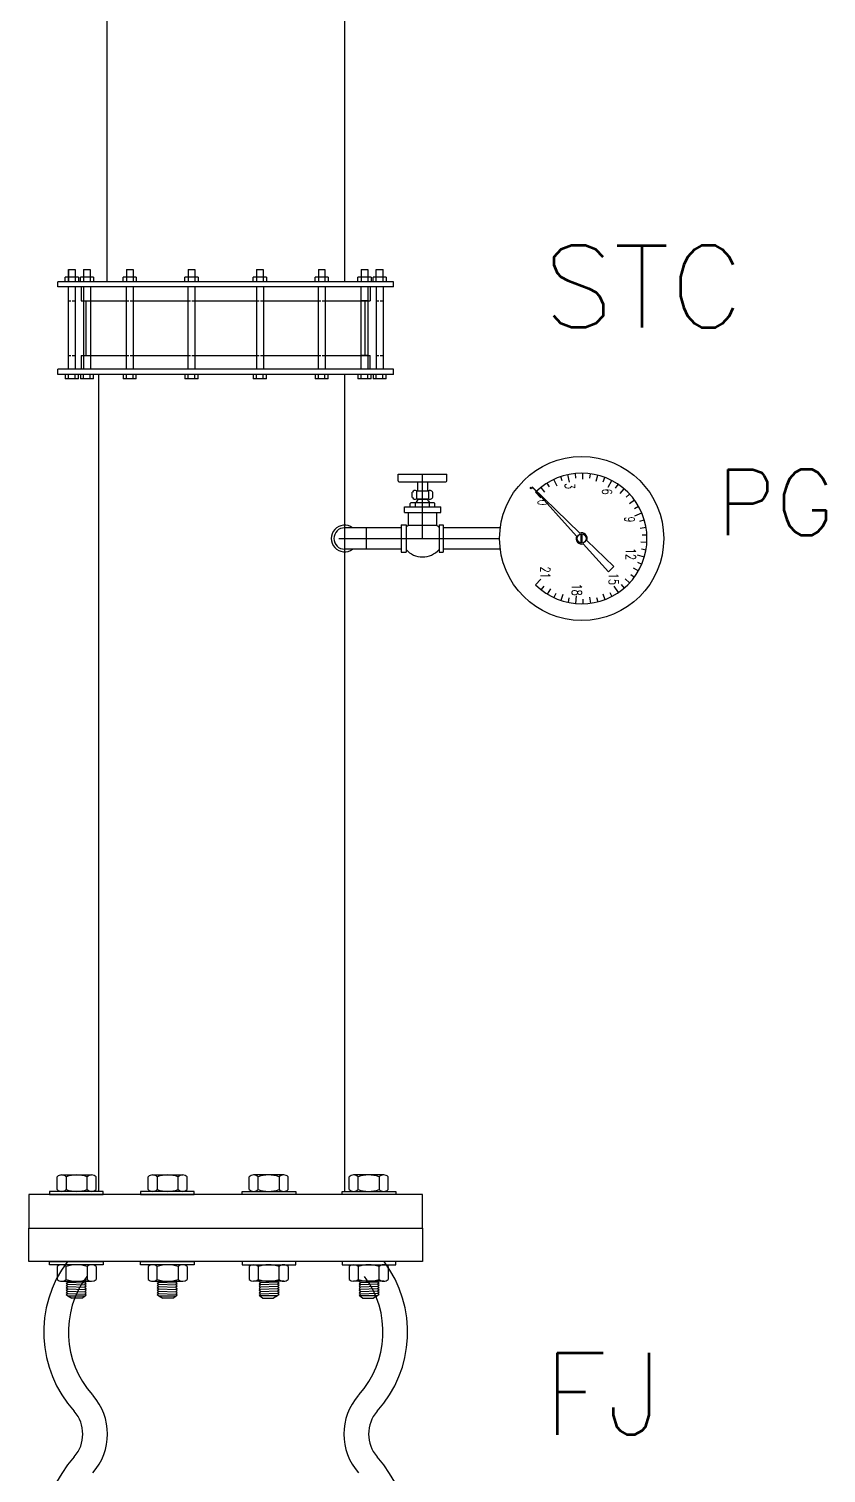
# Model space of a CAD drawing. Header units: inches. Extents: x 72601 to 92539, y -26779 to -15965.
# Drawn here: x 76749 to 77235, y -24942 to -24061 of the extents above; entities that cross this region are included whole.
import ezdxf
from ezdxf.enums import TextEntityAlignment as Align

# ---------------------------------------------------------------- set-up
doc = ezdxf.new("R2010")
doc.units = ezdxf.units.IN
doc.header["$MEASUREMENT"] = 0
doc.linetypes.add('HIDDEN', pattern=[0.375, 0.25, -0.125])
doc.layers.add('FENCE', color=1, linetype='Continuous')
doc.layers.add('M-X-BKGD', color=8, linetype='Continuous')
doc.styles.add('RomanS', font='romans.shx', dxfattribs={"width": 0.8})
doc.styles.add('SIMS', font='simplex.shx')

# ---------------------------------------------------------------- blocks, each defined once
blk = doc.blocks.new('STC600')
for p, q in [((0, 780), (12, 780)), ((0, 0), (0, 780)), ((12, 0), (12, 780)), ((203.4, 780), (215.4, 780)), ((203.4, 0), (203.4, 780)), ((215.4, 0), (215.4, 780)), ((0, 762.9), (-10.3, 762.9)), ((-10.3, 732.1), (-10.3, 762.9)), ((-10.3, 755.2), (0, 755.2)), ((-10.3, 739.8), (0, 739.8)), ((203.4, 755.5), (12, 755.5)), ((203.4, 739.5), (12, 739.5)), ((215.4, 762.9), (225.7, 762.9)), ((244, 755.2), (215.4, 755.2)), ((215.4, 755.2), (244, 755.2)), ((244, 739.8), (215.4, 739.8)), ((225.7, 732.1), (225.7, 762.9)), ((244, 755.2), (244, 739.8)), ((-10.3, 732.1), (0, 732.1)), ((0, 727.5), (-10.3, 727.5)), ((-10.3, 696.7), (-10.3, 727.5)), ((-10.3, 719.8), (0, 719.8)), ((44, 725.8), (12, 725.8)), ((203.4, 720.1), (12, 720.1)), ((44, 725.8), (44, 720.1)), ((171.4, 725.8), (171.4, 720.1)), ((203.4, 725.8), (171.4, 725.8)), ((203.4, 719.8), (203.4, 725.8)), ((225.7, 732.1), (215.4, 732.1)), ((215.4, 727.5), (225.7, 727.5)), ((244, 719.8), (215.4, 719.8)), ((225.7, 696.7), (225.7, 727.5)), ((244, 719.8), (244, 704.4)), ((-10.3, 704.4), (0, 704.4)), ((-10.3, 696.7), (0, 696.7)), ((203.4, 704.1), (12, 704.1)), ((44, 704.1), (44, 620.9)), ((171.4, 704.1), (171.4, 620.9)), ((244, 704.4), (215.4, 704.4)), ((225.7, 696.7), (215.4, 696.7)), ((0, 628.3), (-10.3, 628.3)), ((-10.3, 597.5), (-10.3, 628.3)), ((-10.3, 620.6), (0, 620.6)), ((-10.3, 605.2), (0, 605.2)), ((203.4, 620.9), (12, 620.9)), ((203.4, 604.9), (12, 604.9)), ((44, 604.9), (44, 477.6)), ((171.4, 604.9), (171.4, 477.6)), ((215.4, 628.3), (225.7, 628.3)), ((244, 620.6), (215.4, 620.6)), ((244, 605.2), (215.4, 605.2)), ((225.7, 597.5), (225.7, 628.3)), ((244, 620.6), (244, 605.2)), ((-10.3, 597.5), (0, 597.5)), ((225.7, 597.5), (215.4, 597.5)), ((0, 485), (-10.3, 485)), ((-10.3, 454.1), (-10.3, 485)), ((-10.3, 477.3), (0, 477.3)), ((203.4, 477.6), (12, 477.6)), ((215.4, 485), (225.7, 485)), ((244, 477.3), (215.4, 477.3)), ((225.7, 454.1), (225.7, 485)), ((244, 477.3), (244, 461.8)), ((-10.3, 461.8), (0, 461.8)), ((-10.3, 454.1), (0, 454.1)), ((203.4, 461.6), (12, 461.6)), ((44, 461.6), (44, 318.5)), ((171.4, 461.6), (171.4, 318.5)), ((244, 461.8), (215.4, 461.8)), ((225.7, 454.1), (215.4, 454.1)), ((0, 325.9), (-10.3, 325.9)), ((-10.3, 295), (-10.3, 325.9)), ((-10.3, 318.2), (0, 318.2)), ((-10.3, 302.7), (0, 302.7)), ((203.4, 318.4), (12, 318.4)), ((203.4, 302.4), (12, 302.4)), ((44, 302.5), (44, 175.1)), ((171.4, 302.5), (171.4, 175.1)), ((215.4, 325.9), (225.7, 325.9)), ((244, 318.2), (215.4, 318.2)), ((244, 302.7), (215.4, 302.7)), ((225.7, 295), (225.7, 325.9)), ((244, 318.2), (244, 302.7)), ((-10.3, 295), (0, 295)), ((225.7, 295), (215.4, 295)), ((-10.3, 151.7), (-10.3, 182.5)), ((0, 182.5), (-10.3, 182.5)), ((-10.3, 174.8), (0, 174.8)), ((203.4, 175.1), (12, 175.1)), ((215.4, 182.5), (225.7, 182.5)), ((244, 174.8), (215.4, 174.8)), ((225.7, 151.7), (225.7, 182.5)), ((244, 174.8), (244, 159.4)), ((-10.3, 159.4), (0, 159.4)), ((-10.3, 151.7), (0, 151.7)), ((203.4, 159.1), (12, 159.1)), ((44, 159.1), (44, 75.9)), ((171.4, 159.1), (171.4, 75.9)), ((244, 159.4), (215.4, 159.4)), ((225.7, 151.7), (215.4, 151.7)), ((0, 83.3), (-10.3, 83.3)), ((-10.3, 52.5), (-10.3, 83.3)), ((-10.3, 75.6), (0, 75.6)), ((203.4, 75.9), (12, 75.9)), ((215.4, 83.3), (225.7, 83.3)), ((244, 75.6), (215.4, 75.6)), ((225.7, 52.5), (225.7, 83.3)), ((244, 75.6), (244, 60.2)), ((-10.3, 60.2), (0, 60.2)), ((-10.3, 52.5), (0, 52.5)), ((0, 47.9), (-10.3, 47.9)), ((-10.3, 17.1), (-10.3, 47.9)), ((-10.3, 40.2), (0, 40.2)), ((203.4, 59.9), (12, 59.9)), ((12, 54.2), (44, 54.2)), ((203.4, 40.5), (12, 40.5)), ((44, 59.9), (44, 54.2)), ((171.4, 59.9), (171.4, 54.2)), ((203.4, 54.2), (171.4, 54.2)), ((244, 60.2), (215.4, 60.2)), ((225.7, 52.5), (215.4, 52.5)), ((215.4, 47.9), (225.7, 47.9)), ((215.4, 40.5), (244, 40.5)), ((225.7, 17.1), (225.7, 47.9)), ((244, 40.5), (244, 24.5)), ((-10.3, 24.8), (0, 24.8)), ((-10.3, 17.1), (0, 17.1)), ((0, 0), (12, 0)), ((203.4, 24.5), (12, 24.5)), ((203.4, 0), (215.4, 0)), ((215.4, 24.5), (244, 24.5)), ((225.7, 17.1), (215.4, 17.1))]:
    blk.add_line(p, q)
at = {"linetype": 'HIDDEN', "ltscale": 25}
for p, q in [((44, 755.5), (44, 739.5)), ((171.4, 755.5), (171.4, 739.5)), ((44, 620.9), (44, 604.9)), ((171.4, 620.9), (171.4, 604.9)), ((44, 477.6), (44, 461.6)), ((171.4, 477.6), (171.4, 461.6)), ((44, 318.4), (44, 302.4)), ((171.4, 318.4), (171.4, 302.4)), ((44, 175.1), (44, 159.1)), ((171.4, 175.1), (171.4, 159.1)), ((44, 40.5), (44, 24.5)), ((171.4, 40.5), (171.4, 24.5))]:
    blk.add_line(p, q, dxfattribs=at)
at = {"ltscale": 0.1}
for p, q in [((44, 720.1), (44, 704.1)), ((44, 720.1), (44, 704.1)), ((44, 713.8), (171.4, 713.8)), ((171.4, 720.1), (171.4, 704.1)), ((171.4, 720.1), (171.4, 704.1)), ((44, 75.9), (44, 59.9)), ((44, 59.9), (44, 75.9)), ((171.4, 75.9), (171.4, 59.9)), ((171.4, 59.9), (171.4, 75.9)), ((44, 66.2), (171.4, 66.2))]:
    blk.add_line(p, q, dxfattribs=at)
blk = doc.blocks.new('pressuregauge')
at = {"color": 8}
for p, q in [((-0.02135, 0.1736), (-0.02354, 0.17659)), ((-0.01833, 0.17666), (-0.0197, 0.17907)), ((-0.01379, 0.17685), (-0.0156, 0.1811)), ((-0.01051, 0.17999), (-0.0113, 0.18265)), ((-0.00621, 0.18005), (-0.00685, 0.1837)), ((-0.00214, 0.18145), (-0.0023, 0.18422)), ((0.00206, 0.18053), (0.00227, 0.18423)), ((0.00634, 0.18097), (0.00681, 0.1837)), ((0.00996, 0.17822), (0.01127, 0.18266)), ((0.01449, 0.17856), (0.01557, 0.18112)), ((0.01784, 0.17587), (0.01967, 0.17909)), ((0.02187, 0.17436), (0.02351, 0.17661)), ((-0.02742, 0.16797), (-0.03024, 0.17038)), ((-0.02518, 0.17164), (-0.02707, 0.17367)), ((0.02453, 0.17098), (0.02704, 0.1737)), ((0.02811, 0.1686), (0.03021, 0.1704)), ((-0.03462, 0.15764), (-0.03721, 0.15863)), ((-0.03123, 0.16067), (-0.03534, 0.16281)), ((-0.03071, 0.16519), (-0.03301, 0.16674)), ((0.00113, 0.14771), (0.01712, 0.16408)), ((0.00328, 0.14547), (0.02032, 0.16074)), ((0.02032, 0.16074), (0.01712, 0.16408)), ((0.02915, 0.16418), (0.03299, 0.16677)), ((0.03286, 0.16156), (0.03533, 0.16284)), ((0.03374, 0.15734), (0.0372, 0.15866)), ((-0.03671, 0.14941), (-0.03946, 0.14978)), ((-0.035, 0.15336), (-0.03859, 0.15427)), ((0.03578, 0.14932), (0.03946, 0.14982)), ((0.03589, 0.15362), (0.03858, 0.15431)), ((-0.0361, 0.14515), (-0.03981, 0.14522)), ((-0.03687, 0.14092), (-0.03963, 0.14065)), ((-0.03142, 0.11436), (-0.00321, 0.14327)), ((-0.03142, 0.11436), (-0.00134, 0.14132)), ((0.00277, 0.14471), (-0.00277, 0.14471)), ((0.00277, 0.14424), (-0.00277, 0.14424)), ((0.03503, 0.14113), (0.03963, 0.14069)), ((0.03703, 0.1452), (0.03981, 0.14526)), ((-0.0344, 0.1371), (-0.03893, 0.13613)), ((-0.03509, 0.13261), (-0.03772, 0.13172)), ((0.03422, 0.13294), (0.03773, 0.13175)), ((0.03622, 0.13674), (0.03894, 0.13616)), ((-0.03182, 0.12946), (-0.036, 0.12748)), ((-0.03146, 0.12493), (-0.03382, 0.12346)), ((0.03069, 0.12544), (0.03384, 0.12349)), ((0.03351, 0.12869), (0.03602, 0.12751)), ((-0.02828, 0.12202), (-0.03119, 0.11972)), ((-0.02488, 0.1196), (-0.02815, 0.11632)), ((0.02489, 0.11961), (0.02817, 0.11633)), ((0.02901, 0.12145), (0.03119, 0.11972)), ((0, -0.00352), (0, 0.09448)), ((0, 0.04749), (-0.03914, 0.04749))]:
    blk.add_line(p, q, dxfattribs=at)
for p, q in [((-0.00652, 0.09497), (-0.00652, 0.05997)), ((0.00652, 0.09497), (0.00652, 0.05997)), ((-0.0352, 0.06233), (-0.03914, 0.06233)), ((-0.03914, 0.03264), (-0.03914, 0.06233)), ((-0.03457, 0.03328), (-0.03457, 0.06169)), ((-0.02568, 0.05371), (-0.02751, 0.05371)), ((-0.0213, 0.05491), (-0.02194, 0.05428)), ((-0.02194, 0.04058), (-0.02194, 0.05428)), ((-0.0193, 0.05491), (-0.0213, 0.05491)), ((-0.0193, 0.0364), (-0.0193, 0.05857)), ((-0.0159, 0.05857), (-0.0193, 0.05857)), ((-0.0159, 0.0364), (-0.0159, 0.05857)), ((-0.00815, 0.0561), (-0.01573, 0.0561)), ((-0.00824, 0.05997), (0.00824, 0.05997)), ((-0.00824, 0.05754), (-0.00824, 0.05997)), ((-0.00824, 0.05754), (0.00824, 0.05754)), ((-0.00815, 0.03885), (-0.00815, 0.0561)), ((0.00824, 0.05754), (0.00824, 0.05997)), ((-0.02899, 0.05065), (-0.03457, 0.05065)), ((-0.02899, 0.04464), (-0.03457, 0.04464)), ((-0.02904, 0.0511), (-0.02413, 0.0511)), ((-0.02899, 0.04385), (-0.02899, 0.05103)), ((-0.02418, 0.04385), (-0.02418, 0.05103)), ((-0.02394, 0.05065), (-0.02418, 0.05065)), ((-0.02394, 0.04464), (-0.02418, 0.04464)), ((-0.02394, 0.04464), (-0.02394, 0.05065)), ((-0.02194, 0.0515), (-0.0193, 0.0515)), ((-0.02902, 0.0438), (-0.02415, 0.0438)), ((-0.025, 0.04126), (-0.02815, 0.04126)), ((-0.02194, 0.04307), (-0.0193, 0.04307)), ((-0.0213, 0.03994), (-0.02194, 0.04058)), ((-0.0193, 0.03994), (-0.0213, 0.03994)), ((-0.0159, 0.0364), (-0.0193, 0.0364)), ((-0.00812, 0.03885), (-0.0159, 0.03885)), ((-0.00824, 0.03743), (0.00824, 0.03743)), ((-0.00824, 0.03453), (-0.00824, 0.03743)), ((0.00824, 0.03453), (0.00824, 0.03743)), ((-0.0352, 0.03264), (-0.03914, 0.03264)), ((-0.00824, 0.03453), (0.00824, 0.03453)), ((-0.00652, 0.03453), (-0.00652, 0)), ((0.00652, 0.03453), (0.00652, 0)), ((-0.00652, 0.01304), (0.00652, 0.01304))]:
    blk.add_line(p, q)
blk.add_circle((0, 0.14448), 0.05)
for centre, radius in [((0, 0.14448), 0.00278), ((-0.03077, 0.1137), 0.000463)]:
    blk.add_circle(centre, radius, dxfattribs=at)
for radius, start, end in [(0.03981, 315, 225), (0.00343, 70.72605, 200.65395), (0.00343, 246.90774, 16.83565)]:
    blk.add_arc((0, 0.14448), radius, start, end, dxfattribs=at)
for centre, radius, start, end in [((-0.0352, 0.06169), 0.000636, 0, 90), ((-0.02759, 0.052), 0.00171, 87.34509, 214.64921), ((-0.02559, 0.052), 0.00171, 325.35079, 92.65491), ((0.00215, 0.04749), 0.01341, 131.43703, 140.11207), ((-0.00215, 0.04749), 0.01341, 311.43703, 48.56297), ((-0.024, 0.04254), 0.0021, 14.71125, 90), ((-0.02395, 0.05274), 0.0021, 270, 345.28875), ((-0.02759, 0.04288), 0.00171, 145.35079, 250.75562), ((-0.02559, 0.04288), 0.00171, 289.24438, 34.64921), ((0.00215, 0.04749), 0.01341, 220.071, 228.56297), ((-0.0352, 0.03328), 0.000636, 270, 0), ((0, 0), 0.00812, 143.38837, 36.61163), ((0, 0), 0.00652, 180, 0)]:
    blk.add_arc(centre, radius, start, end)
at = {"color": 8, "style": 'RomanS', "width": 0.7}
for s, height, p in [('9', 0.00602, (-0.01158, 0.17368)), ('12', 0.006019, (0.0095, 0.17446)), ('6', 0.00602, (-0.0286, 0.15994)), ('15', 0.006019, (0.02465, 0.164)), ('18', 0.006019, (0.03121, 0.14152)), ('3', 0.00602, (-0.03193, 0.13728)), ('0', 0.00602, (-0.02192, 0.12077)), ('21', 0.006019, (0.02075, 0.12233))]:
    blk.add_text(s, height=height, rotation=360, dxfattribs=at).set_placement(p, align=Align.MIDDLE)

msp = doc.modelspace()

# ---------------------------------------------------------------- linework, layer by layer
at = {"layer": 'M-X-BKGD'}
for p, q in [((76796.47, -23853.92), (76796.47, -24215.44)), ((76941.5, -23853.92), (76941.5, -24215.44)), ((76791.5, -24271.99), (76791.5, -24770.07)), ((76941.5, -24271.99), (76941.5, -24770.07)), ((76768.86, -24759.99), (76787.28, -24759.99)), ((76824.36, -24759.99), (76842.78, -24759.99)), ((76904.42, -24759.99), (76885.99, -24759.99)), ((76965.37, -24759.99), (76946.95, -24759.99)), ((76766.22, -24768.92), (76766.22, -24761.14)), ((76771.78, -24761.14), (76771.78, -24768.92)), ((76784.5, -24768.92), (76784.5, -24761.14)), ((76790.06, -24768.92), (76790.06, -24761.14)), ((76821.73, -24768.92), (76821.73, -24761.14)), ((76827.28, -24761.14), (76827.28, -24768.92)), ((76840.01, -24768.92), (76840.01, -24761.14)), ((76845.56, -24768.92), (76845.56, -24761.14)), ((76883.22, -24768.92), (76883.22, -24761.14)), ((76888.77, -24768.92), (76888.77, -24761.14)), ((76901.5, -24761.14), (76901.5, -24768.92)), ((76907.05, -24768.92), (76907.05, -24761.14)), ((76944.17, -24768.92), (76944.17, -24761.14)), ((76949.72, -24768.92), (76949.72, -24761.14)), ((76962.45, -24761.14), (76962.45, -24768.92)), ((76968, -24768.92), (76968, -24761.14)), ((76965.51, -24812.82), (76772.46, -24812.82)), ((76766.22, -24815.88), (76766.22, -24823.67)), ((76771.78, -24823.67), (76771.78, -24815.88)), ((76784.5, -24815.88), (76784.5, -24823.67)), ((76790.06, -24815.88), (76790.06, -24823.67)), ((76821.73, -24815.88), (76821.73, -24823.67)), ((76827.28, -24823.67), (76827.28, -24815.88)), ((76840.01, -24815.88), (76840.01, -24823.67)), ((76845.56, -24815.88), (76845.56, -24823.67)), ((76883.22, -24815.88), (76883.22, -24823.67)), ((76888.77, -24815.88), (76888.77, -24823.67)), ((76901.5, -24823.67), (76901.5, -24815.88)), ((76907.05, -24815.88), (76907.05, -24823.67)), ((76944.17, -24815.88), (76944.17, -24823.67)), ((76949.72, -24815.88), (76949.72, -24823.67)), ((76962.45, -24823.67), (76962.45, -24815.88)), ((76968, -24815.88), (76968, -24823.67)), ((76768.86, -24824.82), (76787.28, -24824.82)), ((76771.73, -24830.19), (76772.68, -24829.45)), ((76771.73, -24830.19), (76772.68, -24830.92)), ((76771.78, -24825.98), (76772.68, -24825.29)), ((76771.78, -24825.98), (76772.68, -24826.68)), ((76771.78, -24827.37), (76772.68, -24826.68)), ((76771.78, -24827.37), (76772.68, -24828.07)), ((76771.78, -24828.76), (76772.68, -24828.07)), ((76771.78, -24828.76), (76772.68, -24829.45)), ((76772.08, -24824.82), (76772.68, -24825.29)), ((76772.68, -24825.29), (76783.03, -24825.7)), ((76772.68, -24826.68), (76783.03, -24827.09)), ((76772.68, -24828.07), (76783.03, -24828.48)), ((76772.68, -24829.45), (76783.03, -24829.87)), ((76783.93, -24825), (76783.03, -24825.7)), ((76783.93, -24826.39), (76783.03, -24825.7)), ((76783.93, -24826.39), (76783.03, -24827.09)), ((76783.93, -24827.78), (76783.03, -24827.09)), ((76783.93, -24827.78), (76783.03, -24828.48)), ((76783.93, -24829.17), (76783.03, -24828.48)), ((76783.93, -24829.17), (76783.03, -24829.87)), ((76783.93, -24830.56), (76783.03, -24829.87)), ((76783.93, -24830.56), (76783.03, -24831.26)), ((76783.93, -24825), (76783.69, -24824.82)), ((76824.36, -24824.82), (76842.78, -24824.82)), ((76827.23, -24830.19), (76828.19, -24829.45)), ((76827.23, -24830.19), (76828.18, -24830.92)), ((76827.28, -24825.98), (76828.19, -24825.29)), ((76827.28, -24825.98), (76828.19, -24826.68)), ((76827.28, -24827.37), (76828.19, -24826.68)), ((76827.28, -24827.37), (76828.19, -24828.07)), ((76827.28, -24828.76), (76828.19, -24828.07)), ((76827.28, -24828.76), (76828.19, -24829.45)), ((76827.58, -24824.82), (76828.19, -24825.29)), ((76828.19, -24825.29), (76838.53, -24825.7)), ((76828.19, -24826.68), (76838.53, -24827.09)), ((76828.19, -24828.07), (76838.53, -24828.48)), ((76828.19, -24829.45), (76838.53, -24829.87)), ((76839.43, -24825), (76838.53, -24825.7)), ((76839.43, -24826.39), (76838.53, -24825.7)), ((76839.43, -24826.39), (76838.53, -24827.09)), ((76839.43, -24827.78), (76838.53, -24827.09)), ((76839.43, -24827.78), (76838.53, -24828.48)), ((76839.43, -24829.17), (76838.53, -24828.48)), ((76839.43, -24829.17), (76838.53, -24829.87)), ((76839.43, -24830.56), (76838.53, -24829.87)), ((76839.43, -24830.56), (76838.53, -24831.26)), ((76839.43, -24825), (76839.19, -24824.82)), ((76904.42, -24824.82), (76885.99, -24824.82)), ((76889.34, -24825), (76889.58, -24824.82)), ((76889.34, -24825), (76890.25, -24825.7)), ((76889.34, -24826.39), (76890.25, -24825.7)), ((76889.34, -24826.39), (76890.25, -24827.09)), ((76889.34, -24827.78), (76890.25, -24827.09)), ((76889.34, -24827.78), (76890.25, -24828.48)), ((76889.34, -24829.17), (76890.25, -24828.48)), ((76889.34, -24829.17), (76890.25, -24829.87)), ((76889.34, -24830.56), (76890.25, -24829.87)), ((76889.34, -24830.56), (76890.25, -24831.26)), ((76900.59, -24825.29), (76890.25, -24825.7)), ((76900.59, -24826.68), (76890.25, -24827.09)), ((76900.59, -24828.07), (76890.25, -24828.48)), ((76900.59, -24829.45), (76890.25, -24829.87)), ((76901.2, -24824.82), (76900.59, -24825.29)), ((76901.5, -24825.98), (76900.59, -24825.29)), ((76901.5, -24825.98), (76900.59, -24826.68)), ((76901.5, -24827.37), (76900.59, -24826.68)), ((76901.5, -24827.37), (76900.59, -24828.07)), ((76901.5, -24828.76), (76900.59, -24828.07)), ((76901.5, -24828.76), (76900.59, -24829.45)), ((76901.55, -24830.19), (76900.59, -24829.45)), ((76901.55, -24830.19), (76900.6, -24830.92)), ((76965.37, -24824.82), (76946.95, -24824.82)), ((76950.3, -24825), (76950.54, -24824.82)), ((76950.3, -24825), (76951.2, -24825.7)), ((76950.3, -24826.39), (76951.2, -24825.7)), ((76950.3, -24826.39), (76951.2, -24827.09)), ((76950.3, -24827.78), (76951.2, -24827.09)), ((76950.3, -24827.78), (76951.2, -24828.48)), ((76950.3, -24829.17), (76951.2, -24828.48)), ((76950.3, -24829.17), (76951.2, -24829.87)), ((76950.3, -24830.56), (76951.2, -24829.87)), ((76950.3, -24830.56), (76951.2, -24831.26)), ((76961.54, -24825.29), (76951.2, -24825.7)), ((76961.54, -24826.68), (76951.2, -24827.09)), ((76961.54, -24828.07), (76951.2, -24828.48)), ((76961.54, -24829.45), (76951.2, -24829.87)), ((76962.15, -24824.82), (76961.54, -24825.29)), ((76962.45, -24825.98), (76961.54, -24825.29)), ((76962.45, -24825.98), (76961.54, -24826.68)), ((76962.45, -24827.37), (76961.54, -24826.68)), ((76962.45, -24827.37), (76961.54, -24828.07)), ((76962.45, -24828.76), (76961.54, -24828.07)), ((76962.45, -24828.76), (76961.54, -24829.45)), ((76962.5, -24830.19), (76961.54, -24829.45)), ((76962.5, -24830.19), (76961.55, -24830.92)), ((76771.77, -24831.61), (76772.68, -24830.92)), ((76771.78, -24831.61), (76772.68, -24832.3)), ((76771.78, -24833), (76772.68, -24832.3)), ((76771.78, -24833), (76772.68, -24833.69)), ((76772.68, -24830.91), (76783.03, -24831.26)), ((76772.68, -24832.3), (76783.03, -24832.65)), ((76772.68, -24833.69), (76783.5, -24833.69)), ((76772.68, -24833.69), (76775.16, -24835.12)), ((76781.61, -24835.12), (76775.16, -24835.12)), ((76783.93, -24833.34), (76781.61, -24835.12)), ((76783.93, -24831.95), (76783.03, -24831.26)), ((76783.93, -24831.95), (76783.03, -24832.65)), ((76783.93, -24833.34), (76783.03, -24832.65)), ((76827.27, -24831.61), (76828.18, -24830.92)), ((76827.28, -24831.61), (76828.19, -24832.3)), ((76827.28, -24833), (76828.19, -24832.3)), ((76827.28, -24833), (76828.19, -24833.69)), ((76828.19, -24830.91), (76838.53, -24831.26)), ((76828.19, -24832.3), (76838.53, -24832.65)), ((76828.19, -24833.69), (76830.66, -24835.12)), ((76828.19, -24833.69), (76839, -24833.69)), ((76837.12, -24835.12), (76830.66, -24835.12)), ((76839.43, -24833.34), (76837.12, -24835.12)), ((76839.43, -24831.95), (76838.53, -24831.26)), ((76839.43, -24831.95), (76838.53, -24832.65)), ((76839.43, -24833.34), (76838.53, -24832.65)), ((76889.34, -24831.95), (76890.25, -24831.26)), ((76889.34, -24831.95), (76890.25, -24832.65)), ((76889.34, -24833.34), (76890.25, -24832.65)), ((76889.34, -24833.34), (76891.66, -24835.12)), ((76900.59, -24833.69), (76889.78, -24833.69)), ((76900.59, -24830.91), (76890.25, -24831.26)), ((76900.59, -24832.3), (76890.25, -24832.65)), ((76891.66, -24835.12), (76898.12, -24835.12)), ((76900.59, -24833.69), (76898.12, -24835.12)), ((76901.5, -24831.61), (76900.59, -24832.3)), ((76901.5, -24833), (76900.59, -24832.3)), ((76901.5, -24833), (76900.59, -24833.69)), ((76901.5, -24831.61), (76900.6, -24830.92)), ((76950.3, -24831.95), (76951.2, -24831.26)), ((76950.3, -24831.95), (76951.2, -24832.65)), ((76950.3, -24833.34), (76951.2, -24832.65)), ((76950.3, -24833.34), (76952.61, -24835.12)), ((76961.54, -24833.69), (76950.73, -24833.69)), ((76961.54, -24830.91), (76951.2, -24831.26)), ((76961.54, -24832.3), (76951.2, -24832.65)), ((76952.61, -24835.12), (76959.07, -24835.12)), ((76961.54, -24833.69), (76959.07, -24835.12)), ((76962.45, -24831.61), (76961.54, -24832.3)), ((76962.45, -24833), (76961.54, -24832.3)), ((76962.45, -24833), (76961.54, -24833.69)), ((76962.46, -24831.61), (76961.55, -24830.92))]:
    msp.add_line(p, q, dxfattribs=at)
for points in [[(76749.03, -24771.99), (76749.03, -24792.4), (76988.94, -24792.4), (76988.94, -24771.99)], [(76761.59, -24770.07), (76761.59, -24771.99), (76794.28, -24771.99), (76794.28, -24770.07)], [(76817.1, -24770.07), (76817.1, -24771.99), (76849.79, -24771.99), (76849.79, -24770.07)], [(76911.68, -24770.07), (76911.68, -24771.99), (76878.99, -24771.99), (76878.99, -24770.07)], [(76972.64, -24770.07), (76972.64, -24771.99), (76939.94, -24771.99), (76939.94, -24770.07)], [(76749.03, -24812.82), (76749.03, -24792.4), (76988.94, -24792.4), (76988.94, -24812.82)], [(76761.59, -24814.73), (76761.59, -24812.82), (76794.28, -24812.82), (76794.28, -24814.73)], [(76817.1, -24814.73), (76817.1, -24812.82), (76849.79, -24812.82), (76849.79, -24814.73)], [(76911.68, -24814.73), (76911.68, -24812.82), (76878.99, -24812.82), (76878.99, -24814.73)], [(76972.64, -24814.73), (76972.64, -24812.82), (76939.94, -24812.82), (76939.94, -24814.73)]]:
    msp.add_lwpolyline(points, close=True, dxfattribs=at)
for centre, radius, start, end in [((76769, -24763.91), 3.92, 44.9141, 135.0859), ((76778.14, -24777.97), 17.99, 69.29132, 110.70868), ((76787.28, -24763.92), 3.93, 45.00876, 134.99124), ((76824.5, -24763.91), 3.92, 44.9141, 135.0859), ((76833.64, -24777.97), 17.99, 69.29132, 110.70868), ((76842.78, -24763.92), 3.93, 45.00876, 134.99124), ((76885.99, -24763.92), 3.93, 45.00876, 134.99124), ((76895.13, -24777.97), 17.99, 69.29132, 110.70868), ((76904.27, -24763.91), 3.92, 44.9141, 135.0859), ((76946.95, -24763.92), 3.93, 45.00876, 134.99124), ((76956.09, -24777.97), 17.99, 69.29132, 110.70868), ((76965.23, -24763.91), 3.92, 44.9141, 135.0859), ((76769, -24766.16), 3.92, 224.9141, 315.0859), ((76778.14, -24752.09), 17.99, 249.29132, 290.70868), ((76787.28, -24766.15), 3.93, 225.00876, 314.99124), ((76824.5, -24766.16), 3.92, 224.9141, 315.0859), ((76833.64, -24752.09), 17.99, 249.29132, 290.70868), ((76842.78, -24766.15), 3.93, 225.00876, 314.99124), ((76885.99, -24766.15), 3.93, 225.00876, 314.99124), ((76895.13, -24752.09), 17.99, 249.29132, 290.70868), ((76904.27, -24766.16), 3.92, 224.9141, 315.0859), ((76946.95, -24766.15), 3.93, 225.00876, 314.99124), ((76956.09, -24752.09), 17.99, 249.29132, 290.70868), ((76965.23, -24766.16), 3.92, 224.9141, 315.0859), ((76769, -24818.65), 3.92, 44.9141, 135.0859), ((76778.14, -24832.71), 17.99, 69.29132, 110.70868), ((76787.28, -24818.66), 3.93, 45.00876, 134.99124), ((76824.5, -24818.65), 3.92, 44.9141, 135.0859), ((76833.64, -24832.71), 17.99, 69.29132, 110.70868), ((76842.78, -24818.66), 3.93, 45.00876, 134.99124), ((76885.99, -24818.66), 3.93, 45.00876, 134.99124), ((76895.13, -24832.71), 17.99, 69.29132, 110.70868), ((76904.27, -24818.65), 3.92, 44.9141, 135.0859), ((76946.95, -24818.66), 3.93, 45.00876, 134.99124), ((76956.09, -24832.71), 17.99, 69.29132, 110.70868), ((76965.23, -24818.65), 3.92, 44.9141, 135.0859), ((76769, -24820.9), 3.92, 224.9141, 315.0859), ((76778.14, -24806.84), 17.99, 249.29132, 290.70868), ((76787.28, -24820.89), 3.93, 225.00876, 314.99124), ((76824.5, -24820.9), 3.92, 224.9141, 315.0859), ((76833.64, -24806.84), 17.99, 249.29132, 290.70868), ((76842.78, -24820.89), 3.93, 225.00876, 314.99124), ((76885.99, -24820.89), 3.93, 225.00876, 314.99124), ((76895.13, -24806.84), 17.99, 249.29132, 290.70868), ((76904.27, -24820.9), 3.92, 224.9141, 315.0859), ((76946.95, -24820.89), 3.93, 225.00876, 314.99124), ((76956.09, -24806.84), 17.99, 249.29132, 290.70868), ((76965.23, -24820.9), 3.92, 224.9141, 315.0859)]:
    msp.add_arc(centre, radius, start, end, dxfattribs=at)
at = {"layer": 'M-X-BKGD', "linetype": 'Continuous'}
for centre, radius, start, end in [((76829.69, -24855.89), 71.62, 143.03281, 222.31389), ((76908.28, -24855.89), 71.62, 317.68611, 36.96719), ((76829.69, -24855.89), 56.62, 143.03281, 222.31389), ((76908.28, -24855.89), 56.62, 317.68611, 36.96719), ((76760.68, -24917.98), 36.21, 319.15893, 40.84107), ((76977.29, -24917.98), 36.21, 139.15893, 220.84107), ((76760.68, -24917.98), 21.21, 319.15893, 40.84107), ((76977.29, -24917.98), 21.21, 139.15893, 220.84107), ((76829.69, -24980.07), 71.62, 137.68611, 216.96719), ((76908.28, -24980.07), 71.62, 323.03281, 42.31389)]:
    msp.add_arc(centre, radius, start, end, dxfattribs=at)

# ---------------------------------------------------------------- block references
at = {"layer": 'M-X-BKGD'}
for name, p, xscale, yscale, zscale, rotation in [('STC600', (76971.36, -24271.99), 0.2625, 0.2625, 0.2625, 90), ('pressuregauge', (76941.5, -24371.99), 1000, 1000, 1000, 270)]:
    msp.add_blockref(name, p, dxfattribs=dict(at, xscale=xscale, yscale=yscale, zscale=zscale, rotation=rotation))

# ---------------------------------------------------------------- texts
at = {"layer": 'FENCE', "color": 3, "width": 249.05, "attachment_point": 1, "style": 'SIMS'}
for s, insert, char_height in [('\\A1;STC', (77062.57, -24193.32, -422.18), 50), ('\\A1;PG', (77168.12, -24329.9, -422.18), 40), ('\\A1;FJ', (77062.57, -24868.47, -422.18), 50)]:
    msp.add_mtext(s, dxfattribs=dict(at, insert=insert, char_height=char_height))

doc.saveas('drawing.dxf')
